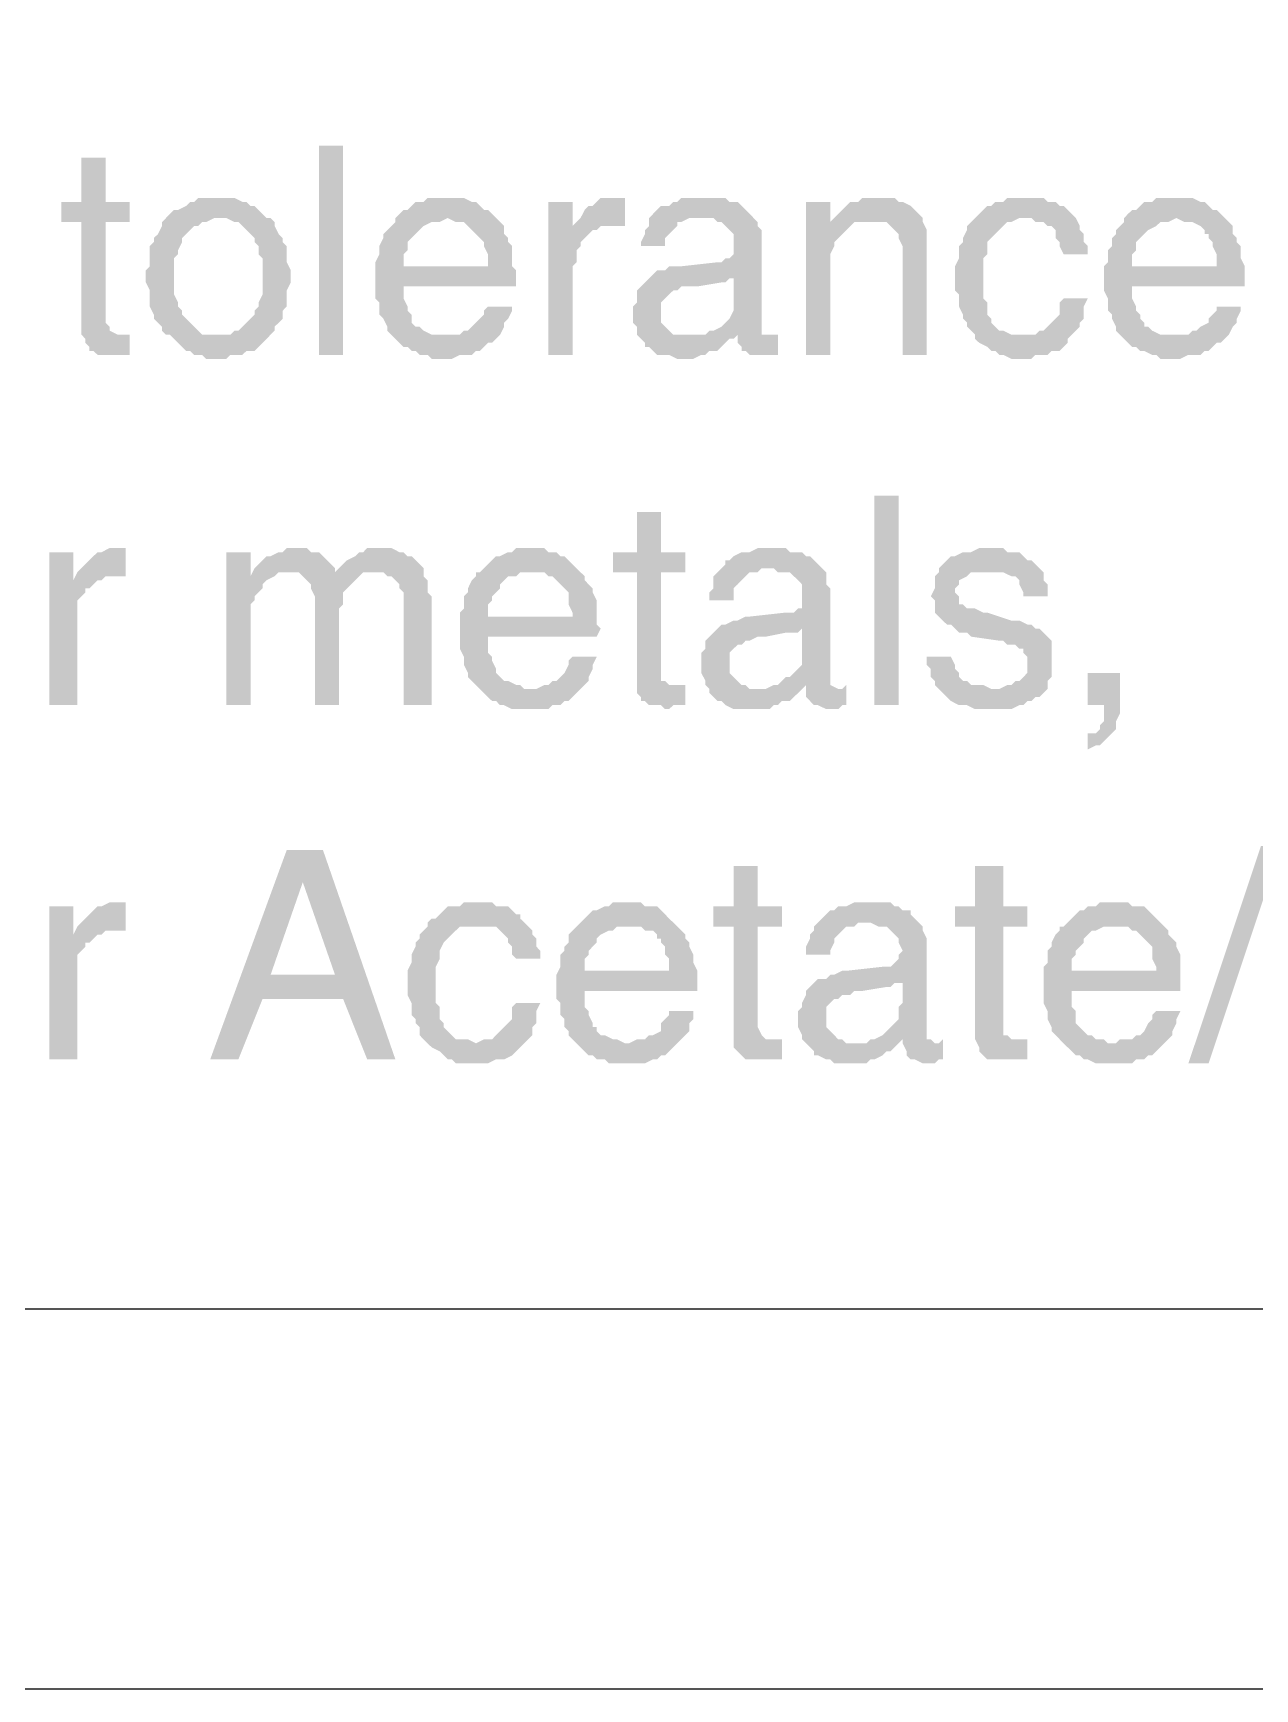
# Model space of a CAD drawing. Header units: inches. Extents: x 3613 to 8393, y -2205 to -794.
# Drawn here: x 4875.04 to 4888.74, y -1865.06 to -1846.5 of the extents above; entities that cross this region are included whole.
import ezdxf

# ---------------------------------------------------------------- set-up
doc = ezdxf.new("R2010")
doc.units = ezdxf.units.IN
doc.header["$MEASUREMENT"] = 0

msp = doc.modelspace()

# ---------------------------------------------------------------- hatches: boundary and pattern name
at = {"transparency": 33554559}
for points in [[(4875.857, -1847.897), (4875.586, -1847.897), (4875.586, -1848.393), (4875.36, -1848.393), (4875.36, -1848.619), (4875.586, -1848.619), (4875.586, -1849.882), (4875.631, -1849.928), (4875.631, -1849.973), (4875.676, -1850.018), (4875.676, -1850.063), (4875.721, -1850.063), (4875.767, -1850.108), (4876.128, -1850.108), (4876.128, -1849.882), (4875.992, -1849.882), (4875.902, -1849.837), (4875.902, -1849.792), (4875.857, -1849.747), (4875.857, -1848.619), (4876.128, -1848.619), (4876.128, -1848.393), (4875.857, -1848.393)], [(4878.249, -1850.108), (4878.249, -1847.761), (4878.52, -1847.761), (4878.52, -1850.108)], [(4877.121, -1848.348), (4876.895, -1848.348), (4876.85, -1848.393), (4876.805, -1848.393), (4876.76, -1848.438), (4876.669, -1848.483), (4876.624, -1848.483), (4876.579, -1848.528), (4876.534, -1848.574), (4876.534, -1848.574), (4876.489, -1848.619), (4876.489, -1848.664), (4876.444, -1848.754), (4876.398, -1848.799), (4876.398, -1848.844), (4876.353, -1848.889), (4876.353, -1849.115), (4876.308, -1849.16), (4876.308, -1849.251), (4876.308, -1849.296), (4876.353, -1849.386), (4876.353, -1849.566), (4876.398, -1849.657), (4876.398, -1849.702), (4876.444, -1849.747), (4876.489, -1849.792), (4876.489, -1849.837), (4876.534, -1849.882), (4877.121, -1849.882), (4876.94, -1849.882), (4876.895, -1849.837), (4876.85, -1849.792), (4876.805, -1849.747), (4876.76, -1849.702), (4876.714, -1849.657), (4876.714, -1849.612), (4876.669, -1849.566), (4876.669, -1849.521), (4876.624, -1849.431), (4876.624, -1849.025), (4876.669, -1848.98), (4876.669, -1848.935), (4876.714, -1848.844), (4876.714, -1848.799), (4876.76, -1848.754), (4876.805, -1848.709), (4876.85, -1848.664), (4876.895, -1848.664), (4876.94, -1848.619), (4876.985, -1848.619), (4877.075, -1848.574), (4877.662, -1848.574), (4877.617, -1848.528), (4877.572, -1848.483), (4877.527, -1848.438), (4877.482, -1848.438), (4877.437, -1848.393), (4877.391, -1848.393), (4877.301, -1848.348), (4877.211, -1848.348)], [(4879.693, -1848.348), (4879.467, -1848.348), (4879.422, -1848.393), (4879.332, -1848.393), (4879.287, -1848.438), (4879.242, -1848.483), (4879.197, -1848.483), (4879.152, -1848.528), (4879.106, -1848.574), (4879.693, -1848.574), (4879.783, -1848.619), (4879.874, -1848.619), (4879.919, -1848.664), (4879.964, -1848.709), (4880.009, -1848.754), (4880.009, -1848.754), (4880.054, -1848.799), (4880.099, -1848.844), (4880.099, -1848.889), (4880.144, -1848.98), (4880.144, -1849.115), (4878.881, -1849.115), (4878.881, -1849.476), (4878.926, -1849.521), (4878.926, -1849.657), (4878.971, -1849.702), (4879.016, -1849.792), (4879.016, -1849.837), (4879.061, -1849.882), (4879.106, -1849.928), (4879.106, -1849.928), (4879.152, -1849.973), (4879.197, -1850.018), (4879.242, -1850.018), (4879.287, -1850.063), (4879.332, -1850.063), (4879.377, -1850.108), (4879.467, -1850.108), (4879.513, -1850.153), (4879.738, -1850.153), (4879.829, -1850.108), (4879.964, -1850.108), (4880.009, -1850.063), (4880.054, -1850.063), (4880.099, -1850.018), (4880.144, -1849.973), (4880.19, -1849.973), (4880.235, -1849.928), (4879.693, -1849.882), (4879.513, -1849.882), (4879.422, -1849.837), (4879.377, -1849.792), (4879.332, -1849.792), (4879.287, -1849.747), (4879.287, -1849.657), (4879.242, -1849.612), (4879.242, -1849.566), (4879.197, -1849.476), (4879.197, -1849.341), (4880.46, -1849.341), (4880.46, -1849.16), (4880.415, -1849.115), (4880.415, -1848.889), (4880.37, -1848.844), (4880.37, -1848.799), (4880.325, -1848.754), (4880.325, -1848.664), (4880.28, -1848.619), (4880.235, -1848.574), (4880.19, -1848.528), (4880.144, -1848.483), (4880.099, -1848.483), (4880.054, -1848.438), (4880.009, -1848.393), (4879.964, -1848.393), (4879.874, -1848.348), (4879.783, -1848.348)], [(4881.092, -1848.393), (4880.821, -1848.393), (4880.821, -1850.108), (4881.092, -1850.108), (4881.092, -1849.115), (4881.137, -1849.07), (4881.137, -1848.935), (4881.182, -1848.889), (4881.182, -1848.844), (4881.228, -1848.799), (4881.273, -1848.754), (4881.318, -1848.709), (4881.363, -1848.709), (4881.092, -1848.664)], [(4881.589, -1848.348), (4881.408, -1848.348), (4881.363, -1848.393), (4881.318, -1848.438), (4881.273, -1848.438), (4881.228, -1848.483), (4881.182, -1848.574), (4881.182, -1848.574), (4881.137, -1848.619), (4881.589, -1848.664), (4881.679, -1848.664), (4881.679, -1848.348), (4881.634, -1848.348)], [(4882.582, -1848.348), (4882.311, -1848.348), (4882.266, -1848.393), (4882.221, -1848.393), (4882.175, -1848.438), (4882.085, -1848.438), (4882.04, -1848.483), (4882.04, -1848.483), (4881.995, -1848.528), (4881.95, -1848.574), (4881.95, -1848.664), (4881.905, -1848.709), (4881.905, -1848.754), (4881.859, -1848.844), (4881.859, -1848.889), (4882.13, -1848.889), (4882.13, -1848.799), (4882.175, -1848.754), (4882.221, -1848.709), (4882.266, -1848.664), (4882.266, -1848.619), (4882.311, -1848.619), (4882.401, -1848.574), (4883.123, -1848.574), (4883.078, -1848.528), (4883.033, -1848.483), (4882.988, -1848.438), (4882.943, -1848.393), (4882.852, -1848.393), (4882.807, -1848.348), (4882.627, -1848.348)], [(4883.981, -1848.393), (4883.71, -1848.393), (4883.71, -1850.108), (4883.981, -1850.108), (4883.981, -1849.16), (4883.981, -1848.98), (4884.026, -1848.889), (4884.026, -1848.844), (4884.071, -1848.799), (4884.116, -1848.754), (4884.116, -1848.754), (4884.161, -1848.709), (4884.206, -1848.664), (4883.981, -1848.619)], [(4884.477, -1848.348), (4884.342, -1848.348), (4884.297, -1848.393), (4884.206, -1848.393), (4884.161, -1848.438), (4884.116, -1848.483), (4884.071, -1848.528), (4884.026, -1848.574), (4883.981, -1848.619), (4884.206, -1848.664), (4884.251, -1848.619), (4884.432, -1848.619), (4885.019, -1848.574), (4884.974, -1848.528), (4884.928, -1848.483), (4884.928, -1848.483), (4884.883, -1848.438), (4884.793, -1848.393), (4884.748, -1848.393), (4884.703, -1848.348), (4884.567, -1848.348)], [(4886.147, -1848.348), (4885.966, -1848.348), (4885.921, -1848.393), (4885.831, -1848.393), (4885.786, -1848.438), (4885.741, -1848.438), (4885.696, -1848.483), (4885.651, -1848.528), (4885.605, -1848.574), (4886.237, -1848.574), (4886.282, -1848.619), (4886.373, -1848.619), (4886.418, -1848.664), (4886.463, -1848.664), (4886.508, -1848.709), (4886.508, -1848.799), (4886.553, -1848.844), (4886.553, -1848.889), (4886.598, -1848.98), (4886.869, -1848.98), (4886.869, -1848.889), (4886.824, -1848.844), (4886.824, -1848.754), (4886.779, -1848.709), (4886.779, -1848.664), (4886.734, -1848.574), (4886.689, -1848.528), (4886.643, -1848.483), (4886.643, -1848.483), (4886.598, -1848.438), (4886.553, -1848.438), (4886.508, -1848.393), (4886.418, -1848.393), (4886.373, -1848.348), (4886.237, -1848.348)], [(4887.862, -1848.348), (4887.636, -1848.348), (4887.591, -1848.393), (4887.501, -1848.393), (4887.456, -1848.438), (4887.411, -1848.483), (4887.366, -1848.483), (4887.32, -1848.528), (4887.275, -1848.574), (4887.862, -1848.574), (4887.952, -1848.619), (4888.043, -1848.619), (4888.133, -1848.664), (4888.178, -1848.709), (4888.178, -1848.754), (4888.223, -1848.754), (4888.223, -1848.799), (4888.268, -1848.844), (4888.268, -1848.889), (4888.313, -1848.98), (4888.313, -1849.115), (4887.05, -1849.115), (4887.05, -1849.386), (4887.095, -1849.476), (4887.095, -1849.612), (4887.14, -1849.657), (4887.14, -1849.702), (4887.185, -1849.792), (4887.185, -1849.837), (4887.23, -1849.882), (4887.275, -1849.928), (4887.275, -1849.928), (4887.32, -1849.973), (4887.366, -1850.018), (4887.411, -1850.018), (4887.456, -1850.063), (4887.501, -1850.063), (4887.591, -1850.108), (4887.636, -1850.108), (4887.682, -1850.153), (4887.907, -1850.153), (4887.997, -1850.108), (4888.133, -1850.108), (4888.178, -1850.063), (4888.223, -1850.063), (4888.268, -1850.018), (4888.313, -1849.973), (4888.358, -1849.973), (4888.404, -1849.928), (4887.862, -1849.882), (4887.682, -1849.882), (4887.591, -1849.837), (4887.546, -1849.792), (4887.501, -1849.792), (4887.501, -1849.747), (4887.456, -1849.702), (4887.456, -1849.657), (4887.411, -1849.612), (4887.411, -1849.566), (4887.366, -1849.476), (4887.366, -1849.341), (4888.629, -1849.341), (4888.629, -1849.115), (4888.584, -1849.025), (4888.584, -1848.889), (4888.539, -1848.844), (4888.539, -1848.799), (4888.494, -1848.754), (4888.494, -1848.664), (4888.449, -1848.619), (4888.404, -1848.574), (4888.358, -1848.528), (4888.313, -1848.483), (4888.268, -1848.483), (4888.223, -1848.438), (4888.178, -1848.393), (4888.133, -1848.393), (4888.043, -1848.348), (4887.952, -1848.348)], [(4877.662, -1848.574), (4877.121, -1848.574), (4877.211, -1848.574), (4877.301, -1848.619), (4877.346, -1848.619), (4877.391, -1848.664), (4877.437, -1848.709), (4877.482, -1848.754), (4877.527, -1848.799), (4877.527, -1848.844), (4877.572, -1848.889), (4877.572, -1848.98), (4877.617, -1849.025), (4877.617, -1849.431), (4877.572, -1849.521), (4877.572, -1849.566), (4877.527, -1849.612), (4877.527, -1849.657), (4877.482, -1849.702), (4877.437, -1849.747), (4877.391, -1849.792), (4877.346, -1849.837), (4877.301, -1849.837), (4877.256, -1849.882), (4876.579, -1849.882), (4876.624, -1849.928), (4876.669, -1849.973), (4876.714, -1850.018), (4876.76, -1850.063), (4876.805, -1850.063), (4876.85, -1850.108), (4876.94, -1850.108), (4876.985, -1850.153), (4877.211, -1850.153), (4877.256, -1850.108), (4877.391, -1850.108), (4877.437, -1850.063), (4877.527, -1850.063), (4877.572, -1850.018), (4877.617, -1849.973), (4877.662, -1849.928), (4877.707, -1849.882), (4877.707, -1849.882), (4877.752, -1849.837), (4877.752, -1849.792), (4877.798, -1849.747), (4877.843, -1849.702), (4877.843, -1849.612), (4877.888, -1849.566), (4877.888, -1849.386), (4877.933, -1849.296), (4877.933, -1849.251), (4877.933, -1849.16), (4877.888, -1849.07), (4877.888, -1848.889), (4877.843, -1848.844), (4877.843, -1848.799), (4877.798, -1848.754), (4877.752, -1848.664), (4877.752, -1848.619), (4877.707, -1848.574)], [(4879.106, -1848.574), (4879.106, -1848.619), (4879.061, -1848.664), (4879.016, -1848.709), (4878.971, -1848.754), (4878.971, -1848.799), (4878.926, -1848.889), (4878.926, -1848.98), (4878.881, -1849.07), (4878.881, -1849.115), (4879.197, -1849.115), (4879.197, -1848.98), (4879.242, -1848.935), (4879.242, -1848.844), (4879.287, -1848.799), (4879.332, -1848.754), (4879.332, -1848.754), (4879.377, -1848.709), (4879.422, -1848.664), (4879.513, -1848.619), (4879.603, -1848.619), (4879.693, -1848.574)], [(4881.137, -1848.619), (4881.092, -1848.664), (4881.363, -1848.709), (4881.408, -1848.664), (4881.589, -1848.664)], [(4883.123, -1848.574), (4882.536, -1848.574), (4882.672, -1848.574), (4882.717, -1848.619), (4882.762, -1848.619), (4882.807, -1848.664), (4882.852, -1848.709), (4882.897, -1848.754), (4882.897, -1848.98), (4882.852, -1849.025), (4882.807, -1849.025), (4882.762, -1849.07), (4882.717, -1849.07), (4882.311, -1849.115), (4882.175, -1849.115), (4882.13, -1849.16), (4882.04, -1849.16), (4881.995, -1849.205), (4882.897, -1849.251), (4882.897, -1849.521), (4882.897, -1849.612), (4882.852, -1849.702), (4882.807, -1849.747), (4882.762, -1849.792), (4882.762, -1849.792), (4882.672, -1849.837), (4882.627, -1849.837), (4882.582, -1849.882), (4882.401, -1849.882), (4881.859, -1849.928), (4881.905, -1849.973), (4881.905, -1850.018), (4881.95, -1850.018), (4881.995, -1850.063), (4882.04, -1850.108), (4882.175, -1850.108), (4882.266, -1850.153), (4882.446, -1850.153), (4882.536, -1850.108), (4882.582, -1850.108), (4882.627, -1850.063), (4882.717, -1850.063), (4882.762, -1850.018), (4882.807, -1849.973), (4882.852, -1849.928), (4882.897, -1849.928), (4882.943, -1849.882), (4883.213, -1849.882), (4883.213, -1848.709), (4883.168, -1848.664), (4883.168, -1848.619)], [(4885.019, -1848.574), (4884.432, -1848.619), (4884.613, -1848.619), (4884.658, -1848.664), (4884.703, -1848.709), (4884.703, -1848.709), (4884.748, -1848.754), (4884.748, -1848.799), (4884.793, -1848.889), (4884.793, -1850.108), (4885.064, -1850.108), (4885.064, -1848.709), (4885.019, -1848.619)], [(4885.605, -1848.574), (4885.56, -1848.619), (4885.515, -1848.664), (4885.515, -1848.709), (4885.47, -1848.799), (4885.47, -1848.844), (4885.425, -1848.889), (4885.425, -1849.025), (4885.38, -1849.115), (4885.38, -1849.386), (4885.425, -1849.431), (4885.425, -1849.566), (4885.47, -1849.657), (4885.47, -1849.702), (4885.515, -1849.747), (4885.515, -1849.792), (4885.56, -1849.837), (4885.605, -1849.882), (4886.147, -1849.882), (4886.012, -1849.882), (4885.921, -1849.837), (4885.876, -1849.837), (4885.831, -1849.792), (4885.786, -1849.747), (4885.786, -1849.702), (4885.741, -1849.657), (4885.741, -1849.521), (4885.696, -1849.476), (4885.696, -1849.025), (4885.741, -1848.98), (4885.741, -1848.844), (4885.786, -1848.799), (4885.831, -1848.754), (4885.831, -1848.754), (4885.876, -1848.709), (4885.921, -1848.664), (4885.966, -1848.619), (4886.012, -1848.619), (4886.102, -1848.574), (4886.147, -1848.574)], [(4887.275, -1848.574), (4887.275, -1848.619), (4887.23, -1848.664), (4887.185, -1848.709), (4887.185, -1848.754), (4887.14, -1848.799), (4887.14, -1848.889), (4887.095, -1848.935), (4887.095, -1849.07), (4887.05, -1849.115), (4887.366, -1849.115), (4887.366, -1848.98), (4887.411, -1848.935), (4887.411, -1848.844), (4887.456, -1848.799), (4887.501, -1848.754), (4887.501, -1848.754), (4887.546, -1848.709), (4887.636, -1848.664), (4887.682, -1848.619), (4887.772, -1848.619), (4887.862, -1848.574)], [(4881.995, -1849.205), (4881.95, -1849.251), (4881.905, -1849.296), (4881.905, -1849.296), (4881.859, -1849.341), (4881.814, -1849.386), (4881.814, -1849.521), (4881.769, -1849.566), (4881.769, -1849.657), (4881.769, -1849.747), (4881.814, -1849.792), (4881.814, -1849.882), (4881.859, -1849.928), (4882.401, -1849.882), (4882.221, -1849.882), (4882.175, -1849.837), (4882.13, -1849.792), (4882.085, -1849.747), (4882.085, -1849.521), (4882.13, -1849.476), (4882.175, -1849.431), (4882.221, -1849.386), (4882.266, -1849.386), (4882.311, -1849.341), (4882.491, -1849.341), (4882.762, -1849.296), (4882.807, -1849.296), (4882.852, -1849.251), (4882.897, -1849.251)], [(4880.415, -1849.566), (4880.144, -1849.566), (4880.099, -1849.612), (4880.099, -1849.657), (4880.054, -1849.702), (4880.009, -1849.747), (4879.964, -1849.792), (4879.919, -1849.837), (4879.874, -1849.837), (4879.829, -1849.882), (4879.693, -1849.882), (4880.235, -1849.928), (4880.28, -1849.882), (4880.325, -1849.792), (4880.325, -1849.747), (4880.37, -1849.702), (4880.415, -1849.612)], [(4886.869, -1849.476), (4886.598, -1849.476), (4886.553, -1849.521), (4886.553, -1849.657), (4886.508, -1849.702), (4886.463, -1849.747), (4886.418, -1849.792), (4886.373, -1849.837), (4886.328, -1849.837), (4886.282, -1849.882), (4885.605, -1849.882), (4885.605, -1849.928), (4885.651, -1849.973), (4885.741, -1850.018), (4885.786, -1850.063), (4885.831, -1850.063), (4885.876, -1850.108), (4885.921, -1850.108), (4886.012, -1850.153), (4886.237, -1850.153), (4886.282, -1850.108), (4886.418, -1850.108), (4886.463, -1850.063), (4886.553, -1850.063), (4886.598, -1850.018), (4886.643, -1849.973), (4886.643, -1849.928), (4886.689, -1849.882), (4886.734, -1849.837), (4886.779, -1849.792), (4886.779, -1849.747), (4886.824, -1849.702), (4886.824, -1849.566)], [(4888.584, -1849.566), (4888.313, -1849.566), (4888.313, -1849.612), (4888.268, -1849.657), (4888.223, -1849.702), (4888.223, -1849.747), (4888.133, -1849.792), (4888.088, -1849.837), (4888.043, -1849.837), (4887.997, -1849.882), (4887.862, -1849.882), (4888.404, -1849.928), (4888.449, -1849.882), (4888.494, -1849.792), (4888.539, -1849.747), (4888.539, -1849.702), (4888.584, -1849.612)], [(4883.394, -1849.882), (4883.304, -1849.882), (4882.943, -1849.928), (4882.943, -1849.973), (4882.988, -1850.018), (4882.988, -1850.063), (4883.033, -1850.063), (4883.078, -1850.108), (4883.394, -1850.108)], [(4883.213, -1849.882), (4882.943, -1849.882), (4882.943, -1849.928), (4883.304, -1849.882), (4883.304, -1849.882)], [(4884.477, -1854.035), (4884.477, -1851.688), (4884.748, -1851.688), (4884.748, -1854.035)], [(4882.085, -1851.868), (4881.814, -1851.868), (4881.814, -1852.32), (4881.544, -1852.32), (4881.544, -1852.545), (4881.814, -1852.545), (4881.814, -1853.899), (4881.859, -1853.944), (4881.859, -1853.989), (4881.905, -1853.989), (4881.95, -1854.035), (4882.085, -1854.035), (4882.13, -1854.08), (4882.175, -1854.08), (4882.221, -1854.035), (4882.356, -1854.035), (4882.356, -1853.809), (4882.175, -1853.809), (4882.13, -1853.764), (4882.085, -1853.764), (4882.085, -1852.545), (4882.356, -1852.545), (4882.356, -1852.32), (4882.085, -1852.32)], [(4875.496, -1852.32), (4875.225, -1852.32), (4875.225, -1854.035), (4875.541, -1854.035), (4875.541, -1852.861), (4875.586, -1852.816), (4875.631, -1852.771), (4875.631, -1852.726), (4875.676, -1852.726), (4875.721, -1852.681), (4875.767, -1852.635), (4875.496, -1852.635)], [(4875.992, -1852.274), (4875.902, -1852.274), (4875.812, -1852.32), (4875.767, -1852.32), (4875.721, -1852.365), (4875.676, -1852.41), (4875.631, -1852.455), (4875.586, -1852.5), (4875.586, -1852.5), (4875.541, -1852.545), (4875.992, -1852.59), (4876.083, -1852.59), (4876.083, -1852.274), (4876.037, -1852.274)], [(4877.482, -1852.32), (4877.211, -1852.32), (4877.211, -1854.035), (4877.482, -1854.035), (4877.482, -1852.906), (4877.527, -1852.861), (4877.527, -1852.816), (4877.572, -1852.771), (4877.617, -1852.726), (4877.617, -1852.681), (4877.662, -1852.635), (4877.752, -1852.59), (4877.482, -1852.59)], [(4877.978, -1852.274), (4877.888, -1852.274), (4877.843, -1852.32), (4877.798, -1852.32), (4877.707, -1852.365), (4877.662, -1852.365), (4877.617, -1852.41), (4877.572, -1852.455), (4877.527, -1852.5), (4877.482, -1852.59), (4877.752, -1852.59), (4877.798, -1852.545), (4877.933, -1852.545), (4878.429, -1852.5), (4878.384, -1852.455), (4878.339, -1852.41), (4878.339, -1852.41), (4878.294, -1852.365), (4878.249, -1852.32), (4878.159, -1852.32), (4878.113, -1852.274), (4878.068, -1852.274)], [(4878.926, -1852.274), (4878.79, -1852.274), (4878.745, -1852.32), (4878.7, -1852.32), (4878.655, -1852.365), (4878.565, -1852.41), (4878.52, -1852.455), (4878.475, -1852.5), (4878.429, -1852.545), (4878.023, -1852.545), (4878.068, -1852.59), (4878.113, -1852.635), (4878.113, -1852.635), (4878.159, -1852.681), (4878.159, -1852.726), (4878.204, -1852.816), (4878.204, -1854.035), (4878.475, -1854.035), (4878.475, -1852.951), (4878.52, -1852.906), (4878.52, -1852.771), (4878.565, -1852.726), (4878.61, -1852.681), (4878.61, -1852.681), (4878.655, -1852.635), (4878.7, -1852.59), (4878.745, -1852.545), (4878.881, -1852.545), (4879.422, -1852.5), (4879.377, -1852.455), (4879.332, -1852.41), (4879.332, -1852.41), (4879.287, -1852.365), (4879.242, -1852.365), (4879.197, -1852.32), (4879.152, -1852.32), (4879.061, -1852.274), (4879.016, -1852.274)], [(4880.641, -1852.274), (4880.46, -1852.274), (4880.415, -1852.32), (4880.37, -1852.32), (4880.28, -1852.365), (4880.235, -1852.365), (4880.19, -1852.41), (4880.144, -1852.455), (4880.099, -1852.5), (4880.054, -1852.545), (4880.776, -1852.545), (4880.821, -1852.59), (4880.867, -1852.59), (4880.912, -1852.635), (4880.957, -1852.681), (4880.957, -1852.681), (4881.002, -1852.726), (4881.047, -1852.771), (4881.047, -1852.906), (4881.092, -1852.997), (4881.092, -1853.042), (4880.144, -1853.042), (4879.829, -1853.087), (4879.829, -1853.403), (4879.874, -1853.493), (4879.874, -1853.583), (4879.919, -1853.673), (4879.919, -1853.719), (4879.964, -1853.764), (4880.009, -1853.809), (4880.054, -1853.854), (4880.054, -1853.854), (4880.099, -1853.899), (4880.144, -1853.944), (4880.19, -1853.989), (4880.235, -1853.989), (4880.28, -1854.035), (4880.325, -1854.035), (4880.415, -1854.08), (4880.821, -1854.08), (4880.867, -1854.035), (4880.957, -1854.035), (4881.002, -1853.989), (4881.047, -1853.989), (4881.092, -1853.944), (4881.137, -1853.899), (4881.182, -1853.854), (4880.551, -1853.854), (4880.505, -1853.809), (4880.46, -1853.809), (4880.37, -1853.764), (4880.325, -1853.764), (4880.28, -1853.719), (4880.235, -1853.673), (4880.235, -1853.628), (4880.19, -1853.538), (4880.19, -1853.493), (4880.144, -1853.448), (4880.144, -1853.267), (4881.363, -1853.267), (4881.408, -1853.177), (4881.363, -1853.132), (4881.363, -1852.861), (4881.318, -1852.771), (4881.318, -1852.726), (4881.273, -1852.681), (4881.228, -1852.635), (4881.228, -1852.59), (4881.182, -1852.545), (4881.137, -1852.5), (4881.092, -1852.455), (4881.047, -1852.41), (4881.002, -1852.365), (4880.957, -1852.365), (4880.912, -1852.32), (4880.821, -1852.32), (4880.776, -1852.274), (4880.686, -1852.274)], [(4883.349, -1852.274), (4883.168, -1852.274), (4883.078, -1852.32), (4882.988, -1852.32), (4882.897, -1852.365), (4882.852, -1852.41), (4882.807, -1852.41), (4882.807, -1852.455), (4882.762, -1852.5), (4882.717, -1852.545), (4882.672, -1852.59), (4882.672, -1852.726), (4882.627, -1852.771), (4882.627, -1852.861), (4882.897, -1852.861), (4882.897, -1852.726), (4882.943, -1852.681), (4882.988, -1852.635), (4883.033, -1852.59), (4883.033, -1852.59), (4883.078, -1852.545), (4883.168, -1852.545), (4883.213, -1852.5), (4883.89, -1852.5), (4883.845, -1852.455), (4883.8, -1852.41), (4883.755, -1852.365), (4883.71, -1852.365), (4883.665, -1852.32), (4883.529, -1852.32), (4883.484, -1852.274), (4883.394, -1852.274)], [(4885.786, -1852.274), (4885.651, -1852.274), (4885.56, -1852.32), (4885.47, -1852.32), (4885.38, -1852.365), (4885.335, -1852.365), (4885.29, -1852.41), (4885.244, -1852.455), (4885.199, -1852.5), (4885.199, -1852.545), (4885.154, -1852.59), (4885.154, -1852.726), (4885.109, -1852.816), (4885.154, -1852.861), (4885.154, -1852.997), (4885.199, -1853.042), (4885.244, -1853.087), (4885.29, -1853.132), (4885.335, -1853.132), (4885.38, -1853.177), (4885.425, -1853.222), (4885.515, -1853.222), (4885.56, -1853.267), (4885.876, -1853.312), (4885.921, -1853.312), (4885.966, -1853.358), (4886.057, -1853.358), (4886.102, -1853.403), (4886.147, -1853.403), (4886.147, -1853.448), (4886.192, -1853.493), (4886.192, -1853.673), (4886.147, -1853.719), (4886.102, -1853.764), (4886.057, -1853.764), (4886.012, -1853.809), (4885.966, -1853.809), (4885.876, -1853.854), (4885.199, -1853.854), (4885.244, -1853.899), (4885.29, -1853.944), (4885.29, -1853.944), (4885.335, -1853.989), (4885.425, -1854.035), (4885.515, -1854.035), (4885.605, -1854.08), (4886.012, -1854.08), (4886.102, -1854.035), (4886.147, -1854.035), (4886.192, -1853.989), (4886.237, -1853.989), (4886.282, -1853.944), (4886.328, -1853.944), (4886.373, -1853.899), (4886.418, -1853.854), (4886.418, -1853.764), (4886.463, -1853.719), (4886.463, -1853.538), (4886.463, -1853.312), (4886.418, -1853.267), (4886.373, -1853.222), (4886.373, -1853.222), (4886.328, -1853.177), (4886.282, -1853.177), (4886.237, -1853.132), (4886.192, -1853.132), (4886.102, -1853.087), (4886.012, -1853.087), (4885.741, -1852.997), (4885.696, -1852.997), (4885.605, -1852.951), (4885.515, -1852.951), (4885.47, -1852.906), (4885.425, -1852.906), (4885.425, -1852.816), (4885.38, -1852.771), (4885.38, -1852.726), (4885.425, -1852.681), (4885.425, -1852.635), (4885.515, -1852.59), (4885.515, -1852.59), (4885.56, -1852.545), (4885.786, -1852.545), (4886.328, -1852.5), (4886.282, -1852.455), (4886.237, -1852.41), (4886.192, -1852.41), (4886.147, -1852.365), (4886.102, -1852.32), (4885.966, -1852.32), (4885.921, -1852.274), (4885.831, -1852.274)], [(4879.422, -1852.5), (4878.881, -1852.545), (4878.971, -1852.545), (4879.016, -1852.59), (4879.061, -1852.59), (4879.106, -1852.635), (4879.152, -1852.681), (4879.152, -1852.726), (4879.197, -1852.771), (4879.197, -1854.035), (4879.513, -1854.035), (4879.513, -1852.816), (4879.467, -1852.771), (4879.467, -1852.635), (4879.422, -1852.59)], [(4883.89, -1852.5), (4883.304, -1852.5), (4883.349, -1852.5), (4883.394, -1852.545), (4883.529, -1852.545), (4883.574, -1852.59), (4883.62, -1852.635), (4883.665, -1852.681), (4883.665, -1852.816), (4883.665, -1852.951), (4883.62, -1852.951), (4883.574, -1852.997), (4883.484, -1852.997), (4883.078, -1853.042), (4883.033, -1853.042), (4882.943, -1853.087), (4882.897, -1853.087), (4882.807, -1853.132), (4882.762, -1853.132), (4883.665, -1853.177), (4883.665, -1853.448), (4883.665, -1853.583), (4883.62, -1853.628), (4883.574, -1853.673), (4883.529, -1853.719), (4883.484, -1853.719), (4883.439, -1853.764), (4883.394, -1853.809), (4883.349, -1853.809), (4883.259, -1853.854), (4882.627, -1853.854), (4882.627, -1853.899), (4882.672, -1853.944), (4882.717, -1853.989), (4882.762, -1853.989), (4882.807, -1854.035), (4882.897, -1854.08), (4883.304, -1854.08), (4883.349, -1854.035), (4883.394, -1854.035), (4883.439, -1853.989), (4883.529, -1853.989), (4883.574, -1853.944), (4883.62, -1853.899), (4883.665, -1853.854), (4883.71, -1853.809), (4883.981, -1853.809), (4883.981, -1852.726), (4883.936, -1852.681), (4883.936, -1852.545)], [(4886.328, -1852.5), (4885.786, -1852.545), (4885.921, -1852.545), (4886.012, -1852.59), (4886.057, -1852.59), (4886.102, -1852.635), (4886.102, -1852.681), (4886.147, -1852.771), (4886.147, -1852.816), (4886.418, -1852.816), (4886.418, -1852.681), (4886.373, -1852.635), (4886.373, -1852.545)], [(4875.541, -1852.545), (4875.496, -1852.635), (4875.812, -1852.635), (4875.857, -1852.59), (4875.992, -1852.59)], [(4880.054, -1852.545), (4880.009, -1852.545), (4880.009, -1852.59), (4879.964, -1852.635), (4879.919, -1852.726), (4879.919, -1852.771), (4879.874, -1852.816), (4879.874, -1852.951), (4879.829, -1852.997), (4879.829, -1853.087), (4880.144, -1853.042), (4880.144, -1852.906), (4880.19, -1852.861), (4880.19, -1852.816), (4880.235, -1852.771), (4880.28, -1852.726), (4880.28, -1852.681), (4880.325, -1852.635), (4880.37, -1852.59), (4880.46, -1852.59), (4880.505, -1852.545), (4880.641, -1852.545)], [(4882.762, -1853.132), (4882.717, -1853.177), (4882.672, -1853.222), (4882.672, -1853.222), (4882.627, -1853.267), (4882.582, -1853.312), (4882.582, -1853.403), (4882.536, -1853.448), (4882.536, -1853.673), (4882.582, -1853.764), (4882.582, -1853.809), (4882.627, -1853.854), (4883.123, -1853.854), (4883.078, -1853.854), (4883.033, -1853.809), (4882.988, -1853.809), (4882.943, -1853.764), (4882.897, -1853.719), (4882.852, -1853.673), (4882.852, -1853.538), (4882.852, -1853.448), (4882.897, -1853.403), (4882.943, -1853.358), (4882.988, -1853.358), (4883.033, -1853.312), (4883.078, -1853.312), (4883.168, -1853.267), (4883.259, -1853.267), (4883.484, -1853.222), (4883.62, -1853.222), (4883.665, -1853.177)], [(4881.363, -1853.493), (4881.092, -1853.493), (4881.047, -1853.538), (4881.047, -1853.583), (4881.002, -1853.673), (4880.957, -1853.719), (4880.912, -1853.764), (4880.867, -1853.764), (4880.821, -1853.809), (4880.776, -1853.809), (4880.686, -1853.854), (4880.641, -1853.854), (4881.182, -1853.854), (4881.228, -1853.809), (4881.273, -1853.764), (4881.273, -1853.719), (4881.318, -1853.628), (4881.318, -1853.583)], [(4885.335, -1853.493), (4885.064, -1853.493), (4885.064, -1853.583), (4885.109, -1853.628), (4885.109, -1853.719), (4885.154, -1853.764), (4885.154, -1853.809), (4885.199, -1853.854), (4885.786, -1853.854), (4885.696, -1853.809), (4885.56, -1853.809), (4885.515, -1853.764), (4885.47, -1853.764), (4885.425, -1853.719), (4885.425, -1853.673), (4885.38, -1853.628), (4885.38, -1853.583)], [(4884.161, -1853.809), (4884.116, -1853.854), (4883.71, -1853.854), (4883.71, -1853.944), (4883.755, -1853.989), (4883.755, -1853.989), (4883.8, -1854.035), (4883.845, -1854.035), (4883.936, -1854.08), (4884.071, -1854.08), (4884.116, -1854.035), (4884.161, -1854.035)], [(4883.981, -1853.809), (4883.71, -1853.809), (4883.71, -1853.854), (4884.071, -1853.854)], [(4887.23, -1853.673), (4886.869, -1853.673), (4886.869, -1854.035), (4887.05, -1854.035), (4887.05, -1854.215), (4887.005, -1854.26), (4887.005, -1854.305), (4886.959, -1854.35), (4886.869, -1854.35), (4886.869, -1854.531), (4886.869, -1854.531), (4886.959, -1854.486), (4887.005, -1854.486), (4887.05, -1854.441), (4887.095, -1854.396), (4887.14, -1854.35), (4887.185, -1854.305), (4887.185, -1854.215), (4887.23, -1854.125), (4887.23, -1853.989)], [(4878.294, -1855.659), (4877.888, -1855.659), (4877.03, -1858.006), (4877.346, -1858.006), (4877.617, -1857.329), (4878.52, -1857.329), (4877.707, -1857.058), (4878.068, -1856.02)], [(4878.294, -1855.659), (4878.068, -1856.02), (4878.429, -1857.058), (4877.707, -1857.058), (4878.52, -1857.329), (4878.79, -1858.006), (4879.106, -1858.006)], [(4889.035, -1855.614), (4888.223, -1858.051), (4887.997, -1858.051), (4888.81, -1855.614)], [(4883.168, -1855.84), (4882.897, -1855.84), (4882.897, -1856.291), (4882.672, -1856.291), (4882.672, -1856.517), (4882.897, -1856.517), (4882.897, -1857.871), (4882.943, -1857.916), (4882.988, -1857.961), (4882.988, -1857.961), (4883.033, -1858.006), (4883.439, -1858.006), (4883.439, -1857.781), (4883.259, -1857.781), (4883.213, -1857.735), (4883.213, -1857.735), (4883.168, -1857.645), (4883.168, -1856.517), (4883.439, -1856.517), (4883.439, -1856.291), (4883.168, -1856.291)], [(4885.921, -1855.84), (4885.605, -1855.84), (4885.605, -1856.291), (4885.38, -1856.291), (4885.38, -1856.517), (4885.605, -1856.517), (4885.605, -1857.781), (4885.651, -1857.871), (4885.651, -1857.916), (4885.696, -1857.961), (4885.696, -1857.961), (4885.741, -1858.006), (4886.192, -1858.006), (4886.192, -1857.781), (4886.012, -1857.781), (4885.966, -1857.735), (4885.921, -1857.735), (4885.921, -1856.517), (4886.192, -1856.517), (4886.192, -1856.291), (4885.921, -1856.291)], [(4875.992, -1856.246), (4875.902, -1856.246), (4875.812, -1856.291), (4875.767, -1856.291), (4875.721, -1856.336), (4875.676, -1856.381), (4875.631, -1856.427), (4875.586, -1856.472), (4875.586, -1856.472), (4875.541, -1856.517), (4875.992, -1856.562), (4876.083, -1856.562), (4876.083, -1856.246), (4876.037, -1856.246)], [(4880.009, -1856.246), (4879.874, -1856.246), (4879.829, -1856.291), (4879.693, -1856.291), (4879.648, -1856.336), (4879.603, -1856.381), (4879.558, -1856.427), (4879.513, -1856.427), (4879.467, -1856.472), (4879.467, -1856.517), (4880.235, -1856.517), (4880.28, -1856.562), (4880.325, -1856.607), (4880.37, -1856.652), (4880.37, -1856.697), (4880.415, -1856.742), (4880.415, -1856.833), (4880.46, -1856.878), (4880.731, -1856.878), (4880.731, -1856.788), (4880.686, -1856.742), (4880.686, -1856.652), (4880.641, -1856.607), (4880.641, -1856.562), (4880.596, -1856.517), (4880.551, -1856.472), (4880.505, -1856.427), (4880.505, -1856.381), (4880.46, -1856.381), (4880.415, -1856.336), (4880.37, -1856.291), (4880.235, -1856.291), (4880.19, -1856.246), (4880.099, -1856.246)], [(4881.724, -1856.246), (4881.544, -1856.246), (4881.498, -1856.291), (4881.453, -1856.291), (4881.363, -1856.336), (4881.318, -1856.336), (4881.273, -1856.381), (4881.228, -1856.427), (4881.182, -1856.472), (4881.137, -1856.517), (4881.859, -1856.517), (4881.905, -1856.562), (4881.995, -1856.562), (4882.04, -1856.607), (4882.04, -1856.652), (4882.085, -1856.652), (4882.085, -1856.697), (4882.13, -1856.742), (4882.13, -1856.833), (4882.175, -1856.878), (4882.175, -1857.013), (4881.228, -1857.013), (4880.912, -1857.058), (4880.912, -1857.329), (4880.957, -1857.374), (4880.957, -1857.51), (4881.002, -1857.555), (4881.002, -1857.645), (4881.047, -1857.69), (4881.047, -1857.735), (4881.092, -1857.781), (4881.137, -1857.826), (4881.137, -1857.826), (4881.182, -1857.871), (4881.228, -1857.916), (4881.273, -1857.961), (4881.318, -1857.961), (4881.363, -1858.006), (4881.453, -1858.006), (4881.498, -1858.051), (4881.905, -1858.051), (4881.995, -1858.006), (4882.04, -1858.006), (4882.085, -1857.961), (4882.13, -1857.961), (4882.175, -1857.916), (4882.221, -1857.871), (4882.266, -1857.826), (4881.679, -1857.826), (4881.589, -1857.781), (4881.544, -1857.781), (4881.453, -1857.735), (4881.408, -1857.735), (4881.363, -1857.69), (4881.363, -1857.645), (4881.318, -1857.645), (4881.318, -1857.6), (4881.273, -1857.51), (4881.273, -1857.465), (4881.228, -1857.419), (4881.228, -1857.239), (4882.491, -1857.239), (4882.491, -1857.013), (4882.446, -1856.923), (4882.446, -1856.833), (4882.401, -1856.742), (4882.401, -1856.697), (4882.356, -1856.652), (4882.356, -1856.607), (4882.311, -1856.562), (4882.266, -1856.517), (4882.221, -1856.472), (4882.175, -1856.427), (4882.13, -1856.381), (4882.085, -1856.336), (4882.04, -1856.291), (4881.905, -1856.291), (4881.859, -1856.246), (4881.814, -1856.246)], [(4884.432, -1856.246), (4884.251, -1856.246), (4884.161, -1856.291), (4884.071, -1856.291), (4884.026, -1856.336), (4883.981, -1856.336), (4883.936, -1856.381), (4883.89, -1856.427), (4883.845, -1856.472), (4883.8, -1856.517), (4883.8, -1856.562), (4883.755, -1856.607), (4883.755, -1856.652), (4883.71, -1856.742), (4883.71, -1856.833), (4883.981, -1856.833), (4883.981, -1856.788), (4884.026, -1856.697), (4884.026, -1856.652), (4884.071, -1856.607), (4884.116, -1856.562), (4884.116, -1856.562), (4884.161, -1856.517), (4884.251, -1856.517), (4884.297, -1856.472), (4884.974, -1856.472), (4884.928, -1856.427), (4884.883, -1856.381), (4884.883, -1856.336), (4884.793, -1856.336), (4884.748, -1856.291), (4884.703, -1856.291), (4884.658, -1856.246), (4884.522, -1856.246)], [(4887.185, -1856.246), (4887.005, -1856.246), (4886.959, -1856.291), (4886.869, -1856.291), (4886.824, -1856.336), (4886.779, -1856.336), (4886.734, -1856.381), (4886.689, -1856.427), (4886.643, -1856.472), (4886.598, -1856.517), (4887.32, -1856.517), (4887.366, -1856.562), (4887.411, -1856.562), (4887.456, -1856.607), (4887.501, -1856.652), (4887.501, -1856.652), (4887.546, -1856.697), (4887.591, -1856.742), (4887.591, -1856.878), (4887.636, -1856.968), (4887.636, -1857.013), (4886.689, -1857.013), (4886.373, -1857.058), (4886.373, -1857.374), (4886.418, -1857.465), (4886.418, -1857.555), (4886.463, -1857.645), (4886.463, -1857.69), (4886.508, -1857.735), (4886.553, -1857.781), (4886.598, -1857.826), (4886.598, -1857.826), (4886.643, -1857.871), (4886.689, -1857.916), (4886.734, -1857.961), (4886.779, -1857.961), (4886.824, -1858.006), (4886.869, -1858.006), (4886.959, -1858.051), (4887.366, -1858.051), (4887.411, -1858.006), (4887.501, -1858.006), (4887.546, -1857.961), (4887.591, -1857.961), (4887.636, -1857.916), (4887.682, -1857.871), (4887.727, -1857.826), (4887.095, -1857.826), (4887.05, -1857.781), (4886.959, -1857.781), (4886.914, -1857.735), (4886.869, -1857.735), (4886.824, -1857.69), (4886.779, -1857.645), (4886.779, -1857.645), (4886.734, -1857.6), (4886.734, -1857.465), (4886.689, -1857.419), (4886.689, -1857.239), (4887.907, -1857.239), (4887.907, -1856.833), (4887.862, -1856.742), (4887.862, -1856.697), (4887.817, -1856.652), (4887.772, -1856.607), (4887.772, -1856.562), (4887.727, -1856.517), (4887.682, -1856.472), (4887.636, -1856.427), (4887.591, -1856.381), (4887.546, -1856.336), (4887.501, -1856.291), (4887.366, -1856.291), (4887.32, -1856.246), (4887.23, -1856.246)], [(4875.496, -1856.291), (4875.225, -1856.291), (4875.225, -1858.006), (4875.541, -1858.006), (4875.541, -1856.833), (4875.586, -1856.788), (4875.631, -1856.742), (4875.631, -1856.697), (4875.676, -1856.697), (4875.721, -1856.652), (4875.767, -1856.607), (4875.496, -1856.607)], [(4875.541, -1856.517), (4875.496, -1856.607), (4875.812, -1856.607), (4875.857, -1856.562), (4875.992, -1856.562)], [(4879.467, -1856.517), (4879.422, -1856.562), (4879.377, -1856.607), (4879.377, -1856.652), (4879.332, -1856.697), (4879.332, -1856.742), (4879.287, -1856.833), (4879.287, -1856.923), (4879.242, -1857.013), (4879.242, -1857.284), (4879.287, -1857.374), (4879.287, -1857.51), (4879.332, -1857.555), (4879.332, -1857.6), (4879.377, -1857.645), (4879.377, -1857.735), (4879.422, -1857.781), (4879.467, -1857.826), (4880.009, -1857.826), (4879.919, -1857.781), (4879.783, -1857.781), (4879.738, -1857.735), (4879.693, -1857.69), (4879.648, -1857.645), (4879.648, -1857.6), (4879.603, -1857.555), (4879.603, -1857.419), (4879.558, -1857.374), (4879.558, -1856.968), (4879.603, -1856.878), (4879.603, -1856.788), (4879.648, -1856.697), (4879.693, -1856.652), (4879.693, -1856.652), (4879.738, -1856.607), (4879.783, -1856.562), (4879.829, -1856.517), (4880.009, -1856.517)], [(4881.137, -1856.517), (4881.137, -1856.517), (4881.092, -1856.562), (4881.047, -1856.607), (4881.047, -1856.697), (4881.002, -1856.742), (4881.002, -1856.788), (4880.957, -1856.833), (4880.957, -1856.968), (4880.912, -1857.058), (4881.228, -1857.013), (4881.228, -1856.878), (4881.273, -1856.833), (4881.273, -1856.788), (4881.318, -1856.742), (4881.363, -1856.697), (4881.363, -1856.652), (4881.408, -1856.607), (4881.498, -1856.562), (4881.544, -1856.562), (4881.589, -1856.517), (4881.724, -1856.517)], [(4884.974, -1856.472), (4884.387, -1856.472), (4884.432, -1856.472), (4884.522, -1856.517), (4884.613, -1856.517), (4884.658, -1856.562), (4884.703, -1856.607), (4884.748, -1856.652), (4884.748, -1856.697), (4884.793, -1856.788), (4884.793, -1856.788), (4884.748, -1856.833), (4884.748, -1856.878), (4884.703, -1856.923), (4884.658, -1856.968), (4884.567, -1856.968), (4884.161, -1857.013), (4884.116, -1857.013), (4884.026, -1857.058), (4883.981, -1857.058), (4883.936, -1857.104), (4883.845, -1857.104), (4884.793, -1857.149), (4884.793, -1857.374), (4884.748, -1857.419), (4884.748, -1857.555), (4884.703, -1857.6), (4884.658, -1857.645), (4884.613, -1857.69), (4884.613, -1857.69), (4884.567, -1857.735), (4884.477, -1857.781), (4884.432, -1857.781), (4884.387, -1857.826), (4883.71, -1857.826), (4883.755, -1857.871), (4883.8, -1857.916), (4883.8, -1857.961), (4883.845, -1857.961), (4883.936, -1858.006), (4883.981, -1858.006), (4884.026, -1858.051), (4884.387, -1858.051), (4884.432, -1858.006), (4884.477, -1858.006), (4884.567, -1857.961), (4884.613, -1857.916), (4884.658, -1857.916), (4884.703, -1857.871), (4884.748, -1857.826), (4884.793, -1857.781), (4885.109, -1857.781), (4885.064, -1857.781), (4885.064, -1856.652), (4885.019, -1856.562), (4885.019, -1856.517)], [(4886.598, -1856.517), (4886.553, -1856.517), (4886.553, -1856.562), (4886.508, -1856.607), (4886.463, -1856.697), (4886.463, -1856.742), (4886.418, -1856.788), (4886.418, -1856.923), (4886.373, -1856.968), (4886.373, -1857.058), (4886.689, -1857.013), (4886.689, -1856.878), (4886.734, -1856.833), (4886.734, -1856.788), (4886.779, -1856.742), (4886.824, -1856.697), (4886.824, -1856.652), (4886.869, -1856.607), (4886.914, -1856.562), (4886.959, -1856.562), (4887.05, -1856.517), (4887.185, -1856.517)], [(4883.845, -1857.104), (4883.8, -1857.149), (4883.755, -1857.194), (4883.755, -1857.194), (4883.71, -1857.239), (4883.71, -1857.284), (4883.665, -1857.374), (4883.665, -1857.419), (4883.62, -1857.465), (4883.62, -1857.645), (4883.665, -1857.735), (4883.665, -1857.781), (4883.71, -1857.826), (4884.251, -1857.826), (4884.161, -1857.826), (4884.116, -1857.781), (4884.071, -1857.781), (4884.026, -1857.735), (4883.981, -1857.69), (4883.936, -1857.645), (4883.936, -1857.51), (4883.936, -1857.419), (4883.981, -1857.374), (4884.026, -1857.329), (4884.071, -1857.329), (4884.116, -1857.284), (4884.206, -1857.284), (4884.251, -1857.239), (4884.342, -1857.239), (4884.613, -1857.194), (4884.658, -1857.194), (4884.703, -1857.149), (4884.793, -1857.149)], [(4880.731, -1857.374), (4880.46, -1857.374), (4880.415, -1857.419), (4880.415, -1857.555), (4880.37, -1857.6), (4880.325, -1857.645), (4880.28, -1857.69), (4880.235, -1857.735), (4880.19, -1857.781), (4880.099, -1857.781), (4880.009, -1857.826), (4879.467, -1857.826), (4879.513, -1857.871), (4879.603, -1857.916), (4879.648, -1857.961), (4879.693, -1858.006), (4879.738, -1858.006), (4879.783, -1858.051), (4880.144, -1858.051), (4880.235, -1858.006), (4880.325, -1858.006), (4880.415, -1857.961), (4880.46, -1857.916), (4880.505, -1857.871), (4880.505, -1857.871), (4880.551, -1857.826), (4880.596, -1857.781), (4880.641, -1857.735), (4880.641, -1857.645), (4880.686, -1857.6), (4880.686, -1857.465)], [(4882.446, -1857.465), (4882.175, -1857.465), (4882.175, -1857.51), (4882.13, -1857.555), (4882.085, -1857.6), (4882.085, -1857.69), (4881.995, -1857.735), (4881.95, -1857.735), (4881.905, -1857.781), (4881.814, -1857.781), (4881.724, -1857.826), (4882.266, -1857.826), (4882.311, -1857.781), (4882.356, -1857.735), (4882.401, -1857.69), (4882.401, -1857.6), (4882.446, -1857.555)], [(4887.907, -1857.465), (4887.636, -1857.465), (4887.591, -1857.51), (4887.591, -1857.555), (4887.546, -1857.6), (4887.501, -1857.69), (4887.456, -1857.735), (4887.411, -1857.735), (4887.366, -1857.781), (4887.23, -1857.781), (4887.185, -1857.826), (4887.727, -1857.826), (4887.772, -1857.781), (4887.817, -1857.735), (4887.817, -1857.69), (4887.862, -1857.6), (4887.862, -1857.555)], [(4885.244, -1857.781), (4885.199, -1857.826), (4884.793, -1857.826), (4884.838, -1857.916), (4884.838, -1857.961), (4884.838, -1857.961), (4884.883, -1858.006), (4884.928, -1858.006), (4885.019, -1858.051), (4885.154, -1858.051), (4885.199, -1858.006), (4885.244, -1858.006)], [(4885.109, -1857.781), (4884.793, -1857.781), (4884.793, -1857.826), (4885.154, -1857.826)]]:
    msp.add_hatch(color=256, dxfattribs=at).paths.add_polyline_path(points)

# ---------------------------------------------------------------- linework, layer by layer
msp.add_line((4547.592, -1860.804), (4956.848, -1860.804))
msp.add_lwpolyline([(4960.886, -1865.063), (4960.886, -1568.063), (4540.886, -1568.063), (4540.886, -1865.063)], close=True)
msp.add_solid([(4878.429, -1852.5), (4877.933, -1852.545), (4878.429, -1852.545)], dxfattribs=at)

doc.saveas('drawing.dxf')
